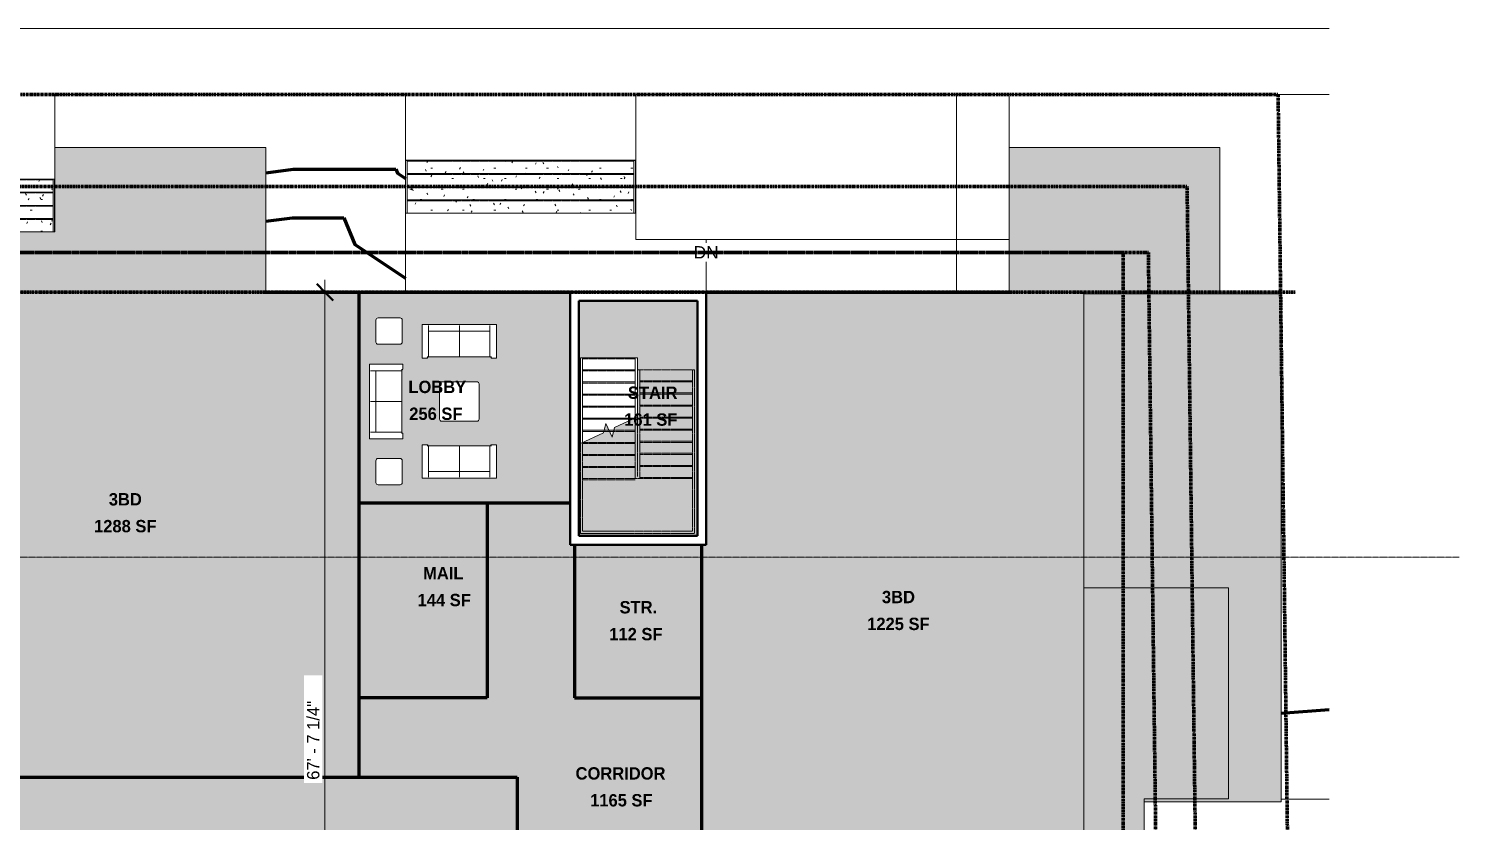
# Model space of a CAD drawing. Header units: inches. Extents: x -4294 to -464, y 9706 to 12475.
# Drawn here: x -1768 to -464, y 11607 to 12329 of the extents above; entities that cross this region are included whole.
import ezdxf

# ---------------------------------------------------------------- set-up
doc = ezdxf.new("R2010")
doc.units = ezdxf.units.IN
doc.header["$MEASUREMENT"] = 0
for name, pattern in [('Aligning Line 1_8_', [0.25, 0.125, -0.125]), ('Double Dash 3_8_', [1, 0.375, -0.125, 0.125, -0.125, 0.125, -0.125]), ('Grid Line 1_2_', [0.875, 0.5, -0.125, 0.125, -0.125]), ('Overhead 1_16_', [0.101562, 0.0625, -0.039062])]:
    doc.linetypes.add(name, pattern=pattern)
for name, color, linetype, lineweight in [('0-1', 7, 'Continuous', 5), ('0-2', 53, 'Continuous', 13), ('0-6', 147, 'Aligning Line 1_8_', 9), ('A-ANNO-DIMS', 211, 'Continuous', 9), ('A-ANNO-DIMS-120', 211, 'Continuous', 9), ('A-AREA-1', 133, 'Continuous', 70), ('A-AREA-IDEN', 2, 'Continuous', 9), ('A-AREA-PATT-1', 10, 'Continuous', 9), ('A-FLOR-1', 53, 'Continuous', 13), ('A-FLOR-HRAL-1', 9, 'Continuous', 9), ('A-FLOR-LEVL-1', 9, 'Continuous', 9), ('A-FLOR-LEVL-TEXT-1', 253, 'Continuous', 9), ('A-FLOR-PATT-1', 254, 'Continuous', 9), ('A-FLOR-PATT-2', 9, 'Continuous', 9), ('A-WALL-1', 253, 'Continuous', 50), ('C-PROP-LINE', 91, 'Double Dash 3_8_', 140), ('C-PROP-LINE-1', 170, 'Double Dash 3_8_', 140), ('C-TOPO', 7, 'Continuous', 9), ('C-TOPO-MAJR-1', 130, 'Continuous', 70), ('I-FURN-1', 9, 'Continuous', 9), ('S-GRID-1', 1, 'Grid Line 1_2_', 9), ('S-STRS', 31, 'Continuous', 9), ('S-STRS-1', 9, 'Continuous', 9), ('S-STRS-2', 9, 'Overhead 1_16_', 9), ('S-STRS-MBND-1', 9, 'Overhead 1_16_', 9), ('S-STRS-MBND-2', 9, 'Continuous', 9)]:
    doc.layers.add(name, color=color, linetype=linetype, lineweight=lineweight)
doc.layers.add('A-AREA-PATT-2', color=7, linetype='Continuous', lineweight=9, transparency=1)
doc.layers.add('A-AREA-PATT-3', color=10, linetype='Continuous', lineweight=9, transparency=1)
doc.styles.add('Arial', font='arial.ttf', dxfattribs={"height": 11.25})
doc.styles.add('Century Gothic', font='ufonts.com_century-gothic.ttf', dxfattribs={"height": 11.25})
doc.styles.add('Century Gothic_B', font='GOTHICB.TTF', dxfattribs={"height": 11.25})
doc.dimstyles.new('OD__1_8__Tol__', dxfattribs={"dimscale": 12, "dimtxt": 11.746893, "dimasz": 1.25, "dimexe": 0.9375, "dimexo": 0.625, "dimgap": 0.15625, "dimtad": 1, "dimdec": 3, "dimrnd": 0.125, "dimzin": 3, "dimdsep": 46, "dimlunit": 4, "dimtxsty": 'Century Gothic', "dimblk1": 'OBLIQUE', "dimblk2": 'OBLIQUE', "dimsah": 1, "dimcen": 0.09, "dimdle": 0.9375, "dimazin": 0, "dimtfac": 1, "dimtdec": 4, "dimtix": 1, "dimtmove": 0, "dimatfit": 3, "dimfxl": 1, "dimtvp": 1, "dimtfill": 1, "dimfrac": 2, "dimtolj": 1, "dimtzin": 0, "dimarcsym": 2})
pattern_1 = [(0, (0, 0), (38.4, 9.6), [1.584, -27.216, 1.584, -27.216, -153.6]), (0, (0, 0), (38.4, 9.6), [-57.6, 1.584, -56.016, 1.584, -27.216, -67.2]), (0, (0, 0), (38.4, 9.6), [-144, 1.584, -17.616, 1.584, -46.416]), (120, (14.4, 4.8), (-27.513844, 28.4553755), [1.584, -27.216, 1.584, -27.216, -153.6]), (120, (14.4, 4.8), (-27.513844, 28.4553755), [-57.6, 1.584, -56.016, 1.584, -27.216, -67.2]), (120, (14.4, 4.8), (-27.513844, 28.4553755), [-144, 1.584, -17.616, 1.584, -46.416]), (240, (19.2, 24), (-10.886156, -38.0553755), [1.584, -27.216, 1.584, -27.216, -153.6]), (240, (19.2, 24), (-10.886156, -38.0553755), [-57.6, 1.584, -56.016, 1.584, -27.216, -67.2]), (240, (19.2, 24), (-10.886156, -38.0553755), [-144, 1.584, -17.616, 1.584, -46.416])]

# ---------------------------------------------------------------- blocks, each defined once
blk = doc.blocks.new('M_Sofa-Corbu - Sofa-1611283-FLOOR PLAN - 1ST FLOOR')
at = {"layer": 'I-FURN-1'}
for p, q in [((56.5, 33.6), (-11.4, 33.6)), ((-11.4, 33.6), (-11.4, 3.1)), ((-5.4, 32.6), (-5.4, 27.6)), ((-5.4, 32.6), (-5.4, 4.1)), ((-5.4, 27.6), (50.5, 27.6)), ((22.6, 32.6), (22.6, 4.1)), ((50.5, 32.6), (50.5, 27.6)), ((50.5, 32.6), (50.5, 4.1)), ((56.5, 3.1), (56.5, 33.6)), ((-11.4, 3.1), (-6.7, 3.1)), ((-6.7, 4.1), (51.8, 4.1)), ((51.8, 3.1), (56.5, 3.1))]:
    blk.add_line(p, q, dxfattribs=at)
for centre, start, end in [((-6.7, 3.6), 270, 90), ((51.8, 3.6), 90, 270)]:
    blk.add_arc(centre, 0.492, start, end, dxfattribs=at)
blk = doc.blocks.new('M_Table-End - 0610 x 0160mm 2-1613154-FLOOR PLAN - 1ST FLOOR')
at = {"layer": 'I-FURN-1'}
for p, q in [((0.1, 22), (0.1, -10)), ((34.1, 24), (2.1, 24)), ((36.1, -10), (36.1, 22)), ((2.1, -12), (34.1, -12))]:
    blk.add_line(p, q, dxfattribs=at)
for centre, start, end in [((2.1, 22), 90, 180), ((34.1, 22), 360, 90), ((2.1, -10), 180, 270), ((34.1, -10), 270, 0)]:
    blk.add_arc(centre, 2, start, end, dxfattribs=at)
blk = doc.blocks.new('M_Sofa-Corbu - Sofa-1613686-FLOOR PLAN - 1ST FLOOR')
at = {"layer": 'I-FURN-1'}
for p, q in [((-11.4, -3.1), (-6.7, -3.1)), ((-11.4, -33.6), (-11.4, -3.1)), ((-6.7, -4.1), (51.8, -4.1)), ((-5.4, -32.6), (-5.4, -4.1)), ((22.6, -32.6), (22.6, -4.1)), ((50.5, -32.6), (50.5, -4.1)), ((51.8, -3.1), (56.5, -3.1)), ((56.5, -3.1), (56.5, -33.6)), ((56.5, -33.6), (-11.4, -33.6)), ((-5.4, -27.6), (50.5, -27.6)), ((-5.4, -32.6), (-5.4, -27.6)), ((50.5, -32.6), (50.5, -27.6))]:
    blk.add_line(p, q, dxfattribs=at)
for centre, start, end in [((-6.7, -3.6), 270, 90), ((51.8, -3.6), 90, 270)]:
    blk.add_arc(centre, 0.492, start, end, dxfattribs=at)
blk = doc.blocks.new('M_Table-End - 0610 x 0160mm-1628785-FLOOR PLAN - 1ST FLOOR')
at = {"layer": 'I-FURN-1'}
for p, q in [((0.1, -16), (0.1, 4)), ((2.1, 6), (22.2, 6)), ((24.2, 4), (24.2, -16)), ((22.2, -18), (2.1, -18))]:
    blk.add_line(p, q, dxfattribs=at)
for centre, start, end in [((2.1, 4), 90, 180), ((22.2, 4), 0, 90), ((2.1, -16), 180, 270), ((22.2, -16), 270, 0)]:
    blk.add_arc(centre, 2, start, end, dxfattribs=at)
blk = doc.blocks.new('M_Table-End - 0610 x 0160mm-1609472-FLOOR PLAN - 1ST FLOOR')
at = {"layer": 'I-FURN-1'}
for p, q in [((0.1, 16), (0.1, -4)), ((22.2, 18), (2.1, 18)), ((24.2, -4), (24.2, 16)), ((2.1, -6), (22.2, -6))]:
    blk.add_line(p, q, dxfattribs=at)
for centre, start, end in [((2.1, 16), 90, 180), ((22.2, 16), 0, 90), ((2.1, -4), 180, 270), ((22.2, -4), 270, 0)]:
    blk.add_arc(centre, 2, start, end, dxfattribs=at)
blk = doc.blocks.new('Top Rail Type - Top Rail_Internal_-1669237-FLOOR PLAN - 1ST FLOOR')
at = {"layer": 'A-FLOR-HRAL-1'}
for p, q in [((-1424.5, 12208.6), (-1424.5, 12160.6)), ((-1423, 12160.6), (-1423, 12208.6))]:
    blk.add_line(p, q, dxfattribs=at)
at = {"layer": 'A-FLOR-HRAL-1', "flags": 128}
for points in [[(-1423.8, 12208.6), (-1423.7, 12208.6), (-1423.6, 12208.6)], [(-1423.6, 12160.6), (-1423.7, 12160.6), (-1423.8, 12160.6)]]:
    blk.add_lwpolyline(points, dxfattribs=at)
blk = doc.blocks.new('Top Rail Type - Top Rail_Internal_-V1-FLOOR PLAN - 1ST FLOOR')
at = {"layer": 'A-FLOR-HRAL-1'}
for p, q in [((-1423, 12208.6), (-1424.5, 12208.6)), ((-1424.5, 12208.6), (-1424.5, 12160.6)), ((-1423, 12208.6), (-1423, 12160.6)), ((-1423, 12160.6), (-1424.5, 12160.6))]:
    blk.add_line(p, q, dxfattribs=at)
blk = doc.blocks.new('Top Rail Type - Top Rail_Internal_-1669248-FLOOR PLAN - 1ST FLOOR')
at = {"layer": 'A-FLOR-HRAL-1'}
for p, q in [((-1216.5, 12208.6), (-1216.5, 12160.6)), ((-1215, 12160.6), (-1215, 12208.6))]:
    blk.add_line(p, q, dxfattribs=at)
at = {"layer": 'A-FLOR-HRAL-1', "flags": 128}
for points in [[(-1215.8, 12208.6), (-1215.7, 12208.6), (-1215.6, 12208.6)], [(-1215.6, 12160.6), (-1215.7, 12160.6), (-1215.8, 12160.6)]]:
    blk.add_lwpolyline(points, dxfattribs=at)
blk = doc.blocks.new('Top Rail Type - Top Rail_Internal_-V2-FLOOR PLAN - 1ST FLOOR')
at = {"layer": 'A-FLOR-HRAL-1'}
for p, q in [((-1215, 12208.6), (-1216.5, 12208.6)), ((-1216.5, 12208.6), (-1216.5, 12160.6)), ((-1215, 12208.6), (-1215, 12160.6)), ((-1215, 12160.6), (-1216.5, 12160.6))]:
    blk.add_line(p, q, dxfattribs=at)
blk = doc.blocks.new('Top Rail Type - Top Rail_Internal_-1670807-FLOOR PLAN - 1ST FLOOR')
at = {"layer": 'A-FLOR-HRAL-1'}
for p, q in [((-1745.7, 12191.6), (-1745.7, 12143.6)), ((-1744.2, 12143.6), (-1744.2, 12191.6))]:
    blk.add_line(p, q, dxfattribs=at)
at = {"layer": 'A-FLOR-HRAL-1', "flags": 128}
for points in [[(-1745, 12191.6), (-1744.9, 12191.6), (-1744.8, 12191.6)], [(-1744.8, 12143.6), (-1744.9, 12143.6), (-1745, 12143.6)]]:
    blk.add_lwpolyline(points, dxfattribs=at)
blk = doc.blocks.new('Top Rail Type - Top Rail_Internal_-V4-FLOOR PLAN - 1ST FLOOR')
at = {"layer": 'A-FLOR-HRAL-1'}
for p, q in [((-1744.2, 12191.6), (-1745.7, 12191.6)), ((-1745.7, 12191.6), (-1745.7, 12143.6)), ((-1744.2, 12191.6), (-1744.2, 12143.6)), ((-1744.2, 12143.6), (-1745.7, 12143.6))]:
    blk.add_line(p, q, dxfattribs=at)
blk = doc.blocks.new('CTR - 2nd Phase_rvt-1-FLOOR PLAN - 1ST FLOOR')
at = {"layer": 'A-AREA-PATT-1'}
for points in [[(-1514.7, 11647), (-1466.7, 11647), (-1466.7, 12088.6), (-1886.7, 12088.6), (-1886.7, 11647), (-1845.4, 11647)], [(-1024.1, 11579.2), (-806.7, 11579.2), (-806.7, 12088.6), (-1150.7, 12088.6), (-1150.7, 11858.6), (-1154.7, 11858.6), (-1154.7, 11579.2), (-1092, 11579.2)], [(-1514.7, 11277.3), (-1322.7, 11277.3), (-1322.7, 11647), (-1886.7, 11647), (-1886.7, 11277.3), (-1863.9, 11277.3)]]:
    blk.add_hatch(color=256, dxfattribs=at).paths.add_polyline_path(points, flags=0)
at = {"layer": 'A-AREA-PATT-2'}
h = blk.add_hatch(color=256, dxfattribs=at)
h.paths.add_polyline_path([(-1466.7, 11896.6), (-1274.7, 11896.6), (-1274.7, 12088.6), (-1466.7, 12088.6), (-1466.7, 12031.2)], flags=0)
h.paths.add_polyline_path([(-1429.5, 11913.1), (-1449.5, 11913.1), (-1450, 11913.2), (-1450.5, 11913.4), (-1450.9, 11913.7), (-1451.3, 11914.1), (-1451.5, 11914.6), (-1451.5, 11915.1), (-1451.5, 11935.1), (-1451.5, 11935.6), (-1451.3, 11936.1), (-1450.9, 11936.5), (-1450.5, 11936.9), (-1450, 11937.1), (-1449.5, 11937.1), (-1429.5, 11937.1), (-1429, 11937.1), (-1428.5, 11936.9), (-1428.1, 11936.5), (-1427.8, 11936.1), (-1427.6, 11935.6), (-1427.5, 11935.1), (-1427.5, 11915.1), (-1427.6, 11914.6), (-1427.8, 11914.1), (-1428.1, 11913.7), (-1428.5, 11913.4), (-1429, 11913.2)], flags=0)
h.paths.add_polyline_path([(-1364, 11919.1), (-1409.5, 11919.1), (-1409.5, 11949.6), (-1404.7, 11949.6), (-1404.5, 11949.4), (-1404.3, 11949.2), (-1404.3, 11949), (-1404.6, 11948.7), (-1404.7, 11948.6), (-1346.4, 11948.6), (-1346.7, 11948.7), (-1346.8, 11949.1), (-1346.7, 11949.3), (-1346.6, 11949.5), (-1346.3, 11949.6), (-1341.6, 11949.6), (-1341.6, 11919.1), (-1354.9, 11919.1)], flags=0)
h.paths.add_polyline_path([(-1428, 11955.1), (-1457.6, 11955.1), (-1457.6, 12023), (-1427.1, 12023), (-1427.1, 12018.2), (-1427.2, 12018), (-1427.4, 12017.9), (-1427.7, 12017.9), (-1428, 12018.1), (-1428, 12018.2), (-1428, 11960), (-1427.9, 11960.2), (-1427.5, 11960.3), (-1427.3, 11960.3), (-1427.1, 11960.1), (-1427.1, 11959.8), (-1427.1, 11955.1)], flags=0)
h.paths.add_polyline_path([(-1391.6, 11971.1), (-1392.1, 11971.2), (-1392.6, 11971.4), (-1393, 11971.7), (-1393.3, 11972.1), (-1393.5, 11972.6), (-1393.6, 11973.1), (-1393.6, 12005.1), (-1393.5, 12005.6), (-1393.3, 12006.1), (-1393, 12006.5), (-1392.6, 12006.8), (-1392.1, 12007), (-1391.6, 12007.1), (-1359.6, 12007.1), (-1359, 12007), (-1358.6, 12006.8), (-1358.1, 12006.5), (-1357.8, 12006.1), (-1357.6, 12005.6), (-1357.6, 12005.1), (-1357.6, 11973.1), (-1357.6, 11972.6), (-1357.8, 11972.1), (-1358.1, 11971.7), (-1358.6, 11971.4), (-1359, 11971.2), (-1359.6, 11971.1)], flags=0)
h.paths.add_polyline_path([(-1404.8, 12028.6), (-1409.5, 12028.6), (-1409.5, 12059.1), (-1341.6, 12059.1), (-1341.6, 12028.6), (-1346.4, 12028.6), (-1346.7, 12028.7), (-1346.8, 12029), (-1346.8, 12029.2), (-1346.6, 12029.5), (-1346.4, 12029.6), (-1404.7, 12029.6), (-1404.5, 12029.4), (-1404.3, 12029.1), (-1404.4, 12028.8), (-1404.6, 12028.7), (-1404.7, 12028.6)], flags=0)
h.paths.add_polyline_path([(-1449.5, 12041), (-1450, 12041.1), (-1450.5, 12041.3), (-1450.9, 12041.6), (-1451.3, 12042), (-1451.5, 12042.5), (-1451.5, 12043), (-1451.5, 12063.4), (-1451.5, 12063.6), (-1451.3, 12064.1), (-1450.9, 12064.5), (-1450.5, 12064.8), (-1450, 12065), (-1449.5, 12065.1), (-1429.5, 12065.1), (-1429, 12065), (-1428.5, 12064.8), (-1428.1, 12064.5), (-1427.8, 12064.1), (-1427.6, 12063.6), (-1427.5, 12063.1), (-1427.5, 12043), (-1427.6, 12042.5), (-1427.8, 12042), (-1428.1, 12041.6), (-1428.5, 12041.3), (-1429, 12041.1), (-1429.5, 12041), (-1437.9, 12041)], flags=0)
h = blk.add_hatch(color=256, dxfattribs=at)
h.paths.add_polyline_path([(-1266.7, 11866.6), (-1158.7, 11866.6), (-1158.7, 12080.6), (-1266.7, 12080.6), (-1266.7, 11895.4)], flags=0)
h.paths.add_polyline_path([(-1265.2, 11950.7), (-1265.2, 12028.8), (-1213.2, 12028.8), (-1213.2, 11974.9), (-1234.1, 11965.2), (-1236.2, 11956.4), (-1242.1, 11969.1), (-1244.3, 11960.4), (-1263.2, 11951.6)], flags=0)
for points in [[(-1350.3, 11719), (-1350.3, 11896.6), (-1466.7, 11896.6), (-1466.7, 11719), (-1465.1, 11719)], [(-1230.5, 11719), (-1154.7, 11719), (-1154.7, 11858.6), (-1270.7, 11858.6), (-1270.7, 11719), (-1244.6, 11719)]]:
    blk.add_hatch(color=256, dxfattribs=at).paths.add_polyline_path(points, flags=0)
at = {"layer": 'A-AREA-PATT-3'}
blk.add_hatch(color=256, dxfattribs=at).paths.add_polyline_path([(-1334.3, 10051), (-1274.7, 10051), (-1274.7, 10281), (-1270.7, 10281), (-1270.7, 10379.8), (-1154.7, 10379.8), (-1154.7, 11719), (-1270.7, 11719), (-1270.7, 11858.6), (-1274.7, 11858.6), (-1274.7, 11896.6), (-1350.3, 11896.6), (-1350.3, 11719), (-1466.7, 11719), (-1466.7, 11647), (-1322.7, 11647), (-1322.7, 11582.6), (-1226.7, 11582.6), (-1226.7, 10451.8), (-1418.7, 10451.8), (-1418.7, 10379.8), (-1334.3, 10379.8), (-1334.3, 10059)], flags=0)
at = {"layer": 'A-FLOR-PATT-1'}
h = blk.add_hatch(dxfattribs=at)
h.set_pattern_fill('FP_1', color=256, style=0, pattern_type=2)
h.set_pattern_definition([(180, (-1614.513, 9909.789), (-5e-16, -4), []), (270, (-1614.513, 9909.789), (8, -8), [4, -28]), (270, (-1630.513, 9905.789), (8, -8), [4, -28])])
h.paths.add_polyline_path([(-1586.7, 9916.4), (-1586.7, 9974.2), (-1334.3, 9974.2), (-1334.3, 10051), (-1802.7, 10051), (-1802.7, 9916.4)], flags=0)
h.paths.add_polyline_path([(-780, 10281.4), (-674.9, 10281.4), (-674.9, 10473.4), (-751.7, 10473.4), (-751.7, 10627), (-674.9, 10627), (-674.9, 10819), (-751.7, 10819), (-751.7, 11068.4), (-674.9, 11068.4), (-674.9, 11260.4), (-751.7, 11260.4), (-751.7, 11627.2), (-674.9, 11627.2), (-674.9, 11819.2), (-806.7, 11819.2), (-806.7, 10281.4), (-790.2, 10281.4)], flags=0)
h.paths.add_polyline_path([(-1265.1, 10821.5), (-1265.1, 10934.2), (-1418.7, 10934.2), (-1418.7, 10821.5)], flags=0)
h.paths.add_polyline_path([(-1687.5, 10821.5), (-1495.5, 10821.5), (-1495.5, 10934.2), (-1687.5, 10934.2)], flags=0)
h.paths.add_polyline_path([(-1514.7, 11164.6), (-1322.7, 11164.6), (-1322.7, 11277.3), (-1514.7, 11277.3)], flags=0)
h.paths.add_polyline_path([(-1551.9, 12088.6), (-1551.9, 12220.4), (-1743.9, 12220.4), (-1743.9, 12143.6), (-1791.9, 12143.6), (-1791.9, 12088.6), (-1685.6, 12088.6)], flags=0)
h.paths.add_polyline_path([(-863.3, 12088.6), (-682.7, 12088.6), (-682.7, 12220.4), (-874.7, 12220.4), (-874.7, 12088.6)], flags=0)
at = {"layer": 'A-FLOR-PATT-2'}
h = blk.add_hatch(dxfattribs=at)
h.set_pattern_fill('FP_2', color=256, style=0, pattern_type=2)
h.set_pattern_definition([(0, (0, 0), (19.2, 4.8), [1.584, -12.816, 1.584, -12.816, -76.8]), (0, (0, 0), (19.2, 4.8), [-28.8, 1.584, -27.216, 1.584, -12.816, -33.6]), (0, (0, 0), (19.2, 4.8), [-72, 1.584, -8.016, 1.584, -22.416]), (120, (7.2, 2.4), (-13.756922, 14.2276878), [1.584, -12.816, 1.584, -12.816, -76.8]), (120, (7.2, 2.4), (-13.756922, 14.2276878), [-28.8, 1.584, -27.216, 1.584, -12.816, -33.6]), (120, (7.2, 2.4), (-13.756922, 14.2276878), [-72, 1.584, -8.016, 1.584, -22.416]), (240, (9.6, 12), (-5.443078, -19.0276878), [1.584, -12.816, 1.584, -12.816, -76.8]), (240, (9.6, 12), (-5.443078, -19.0276878), [-28.8, 1.584, -27.216, 1.584, -12.816, -33.6]), (240, (9.6, 12), (-5.443078, -19.0276878), [-72, 1.584, -8.016, 1.584, -22.416])])
h.paths.add_polyline_path([(-1342, 9891.2), (-1334.3, 9891.2), (-1334.3, 9974.2), (-1586.7, 9974.2), (-1586.7, 9916.4), (-1802.7, 9916.4), (-1802.7, 10051), (-1886.7, 10051), (-1886.7, 10821.5), (-1687.5, 10821.5), (-1687.5, 10934.2), (-1495.5, 10934.2), (-1495.5, 10821.5), (-1418.7, 10821.5), (-1418.7, 10934.2), (-1265.1, 10934.2), (-1265.1, 10821.5), (-1226.7, 10821.5), (-1226.7, 11277.3), (-1322.7, 11277.3), (-1322.7, 11164.6), (-1514.7, 11164.6), (-1514.7, 11277.3), (-1886.7, 11277.3), (-1886.7, 12087.2), (-1933.3, 12087.2), (-1933.3, 9891.2), (-1416, 9891.2)], flags=0)
h.paths.add_polyline_path([(-1255.5, 9903.1), (-626.7, 9922), (-626.7, 10470.9), (-674.9, 10470.9), (-674.9, 10281.4), (-806.7, 10281.4), (-806.7, 10051), (-1255.5, 10051), (-1255.5, 9923.4)], flags=0)
h.paths.add_polyline_path([(-738.7, 10518.6), (-626.7, 10518.6), (-626.7, 10816.5), (-674.9, 10816.5), (-674.9, 10627), (-751.7, 10627), (-751.7, 10518.6)], flags=0)
h.paths.add_polyline_path([(-626.7, 10864.2), (-626.7, 11258.2), (-674.9, 11258.2), (-674.9, 11068.4), (-751.7, 11068.4), (-751.7, 10864.2), (-628.5, 10864.2)], flags=0)
h.paths.add_polyline_path([(-670.1, 11305.7), (-626.7, 11305.7), (-626.7, 11576.9), (-751.7, 11576.9), (-751.7, 11305.7)], flags=0)
h.paths.add_polyline_path([(-626.7, 11624.4), (-626.7, 12087.2), (-806.7, 12087.2), (-806.7, 11819.2), (-674.9, 11819.2), (-674.9, 11627.2), (-751.7, 11627.2), (-751.7, 11624.4), (-673, 11624.4)], flags=0)
at = {"layer": 'S-STRS'}
h = blk.add_hatch(dxfattribs=at)
h.set_pattern_fill('FP_3', color=256, style=0, pattern_type=2)
h.set_pattern_definition(pattern_1)
h.paths.add_polyline_path([(-1424.7, 12196.6), (-1424.5, 12196.6), (-1424.5, 12208.6), (-1424.7, 12208.6), (-1424.7, 12197.3)], flags=0)
h.paths.add_polyline_path([(-1354.9, 12196.6), (-1216.5, 12196.6), (-1216.5, 12208.6), (-1423, 12208.6), (-1423, 12196.6), (-1402.2, 12196.6)], flags=0)
h.paths.add_polyline_path([(-1214.7, 12196.6), (-1214.7, 12208.6), (-1215, 12208.6), (-1215, 12196.6)], flags=0)
h = blk.add_hatch(dxfattribs=at)
h.set_pattern_fill('FP_5', color=256, style=0, pattern_type=2)
h.set_pattern_definition(pattern_1)
h.paths.add_polyline_path([(-1783.9, 12179.6), (-1745.7, 12179.6), (-1745.7, 12191.6), (-1790.2, 12191.6), (-1790.2, 12179.6)], flags=0)
h.paths.add_polyline_path([(-1743.9, 12179.6), (-1743.9, 12191.6), (-1744.2, 12191.6), (-1744.2, 12179.6)], flags=0)
h.paths.add_polyline_path([(-1791.7, 12179.6), (-1791.7, 12191.6), (-1791.9, 12191.6), (-1791.9, 12179.6)], flags=0)
h = blk.add_hatch(dxfattribs=at)
h.set_pattern_fill('FP_4', color=256, style=0, pattern_type=2)
h.set_pattern_definition(pattern_1)
h.paths.add_polyline_path([(-1354.9, 12184.6), (-1216.5, 12184.6), (-1216.5, 12196.6), (-1423, 12196.6), (-1423, 12184.6), (-1379.9, 12184.6)], flags=0)
h.paths.add_polyline_path([(-1424.5, 12184.6), (-1424.5, 12196.6), (-1424.7, 12196.6), (-1424.7, 12184.6)], flags=0)
h.paths.add_polyline_path([(-1214.7, 12184.6), (-1214.7, 12196.6), (-1215, 12196.6), (-1215, 12184.6)], flags=0)
h = blk.add_hatch(dxfattribs=at)
h.set_pattern_fill('FP_5', color=256, style=0, pattern_type=2)
h.set_pattern_definition(pattern_1)
h.paths.add_polyline_path([(-1791.9, 12167.6), (-1791.7, 12167.6), (-1791.7, 12179.6), (-1791.9, 12179.6), (-1791.9, 12169.1)], flags=0)
h.paths.add_polyline_path([(-1743.9, 12167.6), (-1743.9, 12179.6), (-1744.2, 12179.6), (-1744.2, 12167.6)], flags=0)
h.paths.add_polyline_path([(-1745.7, 12167.6), (-1745.7, 12179.6), (-1790.2, 12179.6), (-1790.2, 12167.6), (-1746.7, 12167.6)], flags=0)
h = blk.add_hatch(dxfattribs=at)
h.set_pattern_fill('FP_3', color=256, style=0, pattern_type=2)
h.set_pattern_definition(pattern_1)
h.paths.add_polyline_path([(-1354.9, 12172.6), (-1216.5, 12172.6), (-1216.5, 12184.6), (-1423, 12184.6), (-1423, 12172.6), (-1357.6, 12172.6)], flags=0)
h.paths.add_polyline_path([(-1424.5, 12172.6), (-1424.5, 12184.6), (-1424.7, 12184.6), (-1424.7, 12172.6)], flags=0)
h.paths.add_polyline_path([(-1214.7, 12172.6), (-1214.7, 12184.6), (-1215, 12184.6), (-1215, 12172.6)], flags=0)
h = blk.add_hatch(dxfattribs=at)
h.set_pattern_fill('FP_5', color=256, style=0, pattern_type=2)
h.set_pattern_definition(pattern_1)
h.paths.add_polyline_path([(-1791.9, 12155.6), (-1791.7, 12155.6), (-1791.7, 12167.6), (-1791.9, 12167.6), (-1791.9, 12155.8)], flags=0)
h.paths.add_polyline_path([(-1744.2, 12155.6), (-1743.9, 12155.6), (-1743.9, 12167.6), (-1744.2, 12167.6), (-1744.2, 12155.8)], flags=0)
h.paths.add_polyline_path([(-1790.2, 12155.6), (-1745.7, 12155.6), (-1745.7, 12167.6), (-1790.2, 12167.6), (-1790.2, 12155.8)], flags=0)
h = blk.add_hatch(dxfattribs=at)
h.set_pattern_fill('FP_4', color=256, style=0, pattern_type=2)
h.set_pattern_definition(pattern_1)
h.paths.add_polyline_path([(-1335.3, 12160.6), (-1216.5, 12160.6), (-1216.5, 12172.6), (-1423, 12172.6), (-1423, 12160.6), (-1354.9, 12160.6)], flags=0)
h.paths.add_polyline_path([(-1424.5, 12160.6), (-1424.5, 12172.6), (-1424.7, 12172.6), (-1424.7, 12160.6)], flags=0)
h.paths.add_polyline_path([(-1214.7, 12160.6), (-1214.7, 12172.6), (-1215, 12172.6), (-1215, 12160.6)], flags=0)
h = blk.add_hatch(dxfattribs=at)
h.set_pattern_fill('FP_5', color=256, style=0, pattern_type=2)
h.set_pattern_definition(pattern_1)
h.paths.add_polyline_path([(-1780.4, 12143.6), (-1745.7, 12143.6), (-1745.7, 12155.6), (-1790.2, 12155.6), (-1790.2, 12144.4)], flags=0)
h.paths.add_polyline_path([(-1744.2, 12143.6), (-1743.9, 12143.6), (-1743.9, 12155.6), (-1744.2, 12155.6), (-1744.2, 12143.7)], flags=0)
h.paths.add_polyline_path([(-1791.7, 12144.6), (-1791.7, 12155.6), (-1791.9, 12155.6), (-1791.9, 12144.6)], flags=0)
at = {"layer": 'A-AREA-1'}
for p, q in [((-1551.9, 12088.6), (-1274.7, 12088.6)), ((-1466.7, 11647), (-1466.7, 12088.6)), ((-1150.7, 12088.6), (-874.7, 12088.6)), ((-806.7, 12088.6), (-806.7, 12087.2)), ((-1466.7, 11896.6), (-1274.7, 11896.6)), ((-1350.3, 11896.6), (-1350.3, 11719)), ((-1270.7, 11858.6), (-1270.7, 11719)), ((-1154.7, 11584.6), (-1154.7, 11858.6)), ((-1350.3, 11719), (-1466.7, 11719)), ((-1270.7, 11719), (-1154.7, 11719)), ((-1886.7, 11647), (-1322.7, 11647)), ((-1322.7, 11647), (-1322.7, 11582.6))]:
    blk.add_line(p, q, dxfattribs=at)
at = {"layer": 'A-FLOR-1'}
for p, q in [((-1551.9, 12220.4), (-1743.9, 12220.4)), ((-1743.9, 12220.4), (-1743.9, 12143.6)), ((-1551.9, 12088.6), (-1551.9, 12220.4)), ((-682.7, 12220.4), (-874.7, 12220.4)), ((-874.7, 12220.4), (-874.7, 12088.6)), ((-682.7, 12088.6), (-682.7, 12220.4)), ((-1424.5, 12160.6), (-1424.7, 12160.6)), ((-1424.7, 12160.6), (-1424.7, 12088.6)), ((-1216.5, 12160.6), (-1423, 12160.6)), ((-1214.7, 12160.6), (-1215, 12160.6)), ((-1214.7, 12136.6), (-1214.7, 12160.6)), ((-1745.7, 12143.6), (-1790.2, 12143.6)), ((-1743.9, 12143.6), (-1744.2, 12143.6)), ((-1150.7, 12136.6), (-1214.7, 12136.6)), ((-1150.7, 12088.6), (-1150.7, 12136.6)), ((-1791.9, 12088.6), (-1551.9, 12088.6)), ((-1424.7, 12088.6), (-1551.9, 12088.6)), ((-874.7, 12088.6), (-1150.7, 12088.6)), ((-874.7, 12088.6), (-682.7, 12088.6)), ((-626.7, 12087.2), (-806.7, 12087.2)), ((-806.7, 12087.2), (-806.7, 11819.2)), ((-626.7, 12088.6), (-682.7, 12088.6)), ((-626.7, 12087.2), (-626.7, 12088.6)), ((-626.7, 11624.4), (-626.7, 12087.2)), ((-674.9, 11819.2), (-806.7, 11819.2)), ((-806.7, 11819.2), (-806.7, 10281.4)), ((-674.9, 11627.2), (-674.9, 11819.2)), ((-751.7, 11260.4), (-751.7, 11627.2)), ((-751.7, 11627.2), (-674.9, 11627.2)), ((-751.7, 11624.4), (-626.7, 11624.4)), ((-583.1, 11626.9), (-626.7, 11626.9))]:
    blk.add_line(p, q, dxfattribs=at)
at = {"layer": 'A-FLOR-LEVL-1'}
for p, q in [((-922.7, 12268.6), (-874.7, 12268.6)), ((-922.7, 12268.6), (-922.7, 12136.6)), ((-874.7, 12268.6), (-874.7, 12220.4)), ((-1150.7, 12136.6), (-1150.7, 12088.6)), ((-922.7, 12136.6), (-1150.7, 12136.6)), ((-922.7, 12136.6), (-922.7, 12088.6)), ((-922.7, 12136.6), (-874.7, 12136.6)), ((-1136.3, 12088.6), (-1150.7, 12088.6))]:
    blk.add_line(p, q, dxfattribs=at)
at = {"layer": 'A-WALL-1'}
for p, q in [((-1150.7, 12088.6), (-1274.7, 12088.6)), ((-1274.7, 12088.6), (-1274.7, 12080.6)), ((-1150.7, 12080.6), (-1150.7, 12088.6)), ((-1274.7, 12080.6), (-1274.7, 11858.6)), ((-1266.7, 12080.6), (-1158.7, 12080.6)), ((-1266.7, 11866.6), (-1266.7, 12080.6)), ((-1158.7, 12080.6), (-1158.7, 11866.6)), ((-1150.7, 11866.6), (-1150.7, 12080.6)), ((-1158.7, 11866.6), (-1266.7, 11866.6)), ((-1150.7, 11858.6), (-1150.7, 11866.6)), ((-1274.7, 11858.6), (-1266.7, 11858.6)), ((-1266.7, 11858.6), (-1150.7, 11858.6))]:
    blk.add_line(p, q, dxfattribs=at)
at = {"layer": 'S-STRS-1'}
for p, q in [((-1424.5, 12208.6), (-1424.7, 12208.6)), ((-1424.7, 12208.6), (-1424.7, 12196.6)), ((-1216.5, 12208.6), (-1423, 12208.6)), ((-1214.7, 12208.6), (-1215, 12208.6)), ((-1214.7, 12208.6), (-1214.7, 12196.6)), ((-1745.7, 12191.6), (-1790.2, 12191.6)), ((-1743.9, 12191.6), (-1744.2, 12191.6)), ((-1424.7, 12196.6), (-1424.7, 12184.6)), ((-1424.5, 12196.6), (-1424.7, 12196.6)), ((-1216.5, 12196.6), (-1423, 12196.6)), ((-1214.7, 12196.6), (-1215, 12196.6)), ((-1214.7, 12196.6), (-1214.7, 12184.6)), ((-1745.7, 12179.6), (-1790.2, 12179.6)), ((-1743.9, 12179.6), (-1744.2, 12179.6)), ((-1424.7, 12184.6), (-1424.7, 12172.6)), ((-1424.5, 12184.6), (-1424.7, 12184.6)), ((-1216.5, 12184.6), (-1423, 12184.6)), ((-1214.7, 12184.6), (-1215, 12184.6)), ((-1214.7, 12184.6), (-1214.7, 12172.6)), ((-1745.7, 12167.6), (-1790.2, 12167.6)), ((-1743.9, 12167.6), (-1744.2, 12167.6)), ((-1424.7, 12172.6), (-1424.7, 12160.6)), ((-1424.5, 12172.6), (-1424.7, 12172.6)), ((-1216.5, 12172.6), (-1423, 12172.6)), ((-1214.7, 12172.6), (-1215, 12172.6)), ((-1214.7, 12172.6), (-1214.7, 12160.6)), ((-1745.7, 12155.6), (-1790.2, 12155.6)), ((-1743.9, 12155.6), (-1744.2, 12155.6)), ((-1424.5, 12160.6), (-1424.7, 12160.6)), ((-1216.5, 12160.6), (-1423, 12160.6)), ((-1214.7, 12160.6), (-1215, 12160.6)), ((-1263.2, 12028.8), (-1265.2, 12028.8)), ((-1265.2, 12028.8), (-1265.2, 11950.7)), ((-1263.2, 12028.8), (-1263.2, 12017.8)), ((-1215.2, 12028.8), (-1263.2, 12028.8)), ((-1213.2, 12028.8), (-1215.2, 12028.8)), ((-1215.2, 12028.8), (-1215.2, 12017.8)), ((-1213.2, 12028.8), (-1213.2, 11974.9)), ((-1263.2, 12017.8), (-1263.2, 12006.8)), ((-1215.2, 12017.8), (-1263.2, 12017.8)), ((-1263.2, 12006.8), (-1263.2, 11995.8)), ((-1215.2, 12006.8), (-1263.2, 12006.8)), ((-1215.2, 12017.8), (-1215.2, 12006.8)), ((-1215.2, 12006.8), (-1215.2, 11995.8)), ((-1263.2, 11995.8), (-1263.2, 11984.8)), ((-1215.2, 11995.8), (-1263.2, 11995.8)), ((-1215.2, 11995.8), (-1215.2, 11984.8)), ((-1263.2, 11984.8), (-1263.2, 11973.8)), ((-1215.2, 11984.8), (-1263.2, 11984.8)), ((-1215.2, 11984.8), (-1215.2, 11974)), ((-1263.2, 11973.8), (-1263.2, 11962.8)), ((-1215.6, 11973.8), (-1263.2, 11973.8)), ((-1263.2, 11962.8), (-1263.2, 11951.8)), ((-1243.7, 11962.8), (-1263.2, 11962.8)), ((-1234.6, 11962.8), (-1239.2, 11962.8)), ((-1263.2, 11951.8), (-1263.2, 11951.6)), ((-1262.8, 11951.8), (-1263.2, 11951.8))]:
    blk.add_line(p, q, dxfattribs=at)
at = {"layer": 'S-STRS-2'}
for p, q in [((-1424.5, 12207.8), (-1424.7, 12207.8)), ((-1216.5, 12207.8), (-1423, 12207.8)), ((-1214.7, 12207.8), (-1215, 12207.8)), ((-1745.7, 12190.9), (-1790.2, 12190.9)), ((-1743.9, 12190.9), (-1744.2, 12190.9)), ((-1424.5, 12195.8), (-1424.7, 12195.8)), ((-1216.5, 12195.8), (-1423, 12195.8)), ((-1214.7, 12195.8), (-1215, 12195.8)), ((-1745.7, 12178.9), (-1790.2, 12178.9)), ((-1743.9, 12178.9), (-1744.2, 12178.9)), ((-1424.5, 12183.8), (-1424.7, 12183.8)), ((-1216.5, 12183.8), (-1423, 12183.8)), ((-1214.7, 12183.8), (-1215, 12183.8)), ((-1745.7, 12166.9), (-1790.2, 12166.9)), ((-1743.9, 12166.9), (-1744.2, 12166.9)), ((-1424.5, 12171.8), (-1424.7, 12171.8)), ((-1216.5, 12171.8), (-1423, 12171.8)), ((-1214.7, 12171.8), (-1215, 12171.8)), ((-1745.7, 12154.9), (-1790.2, 12154.9)), ((-1743.9, 12154.9), (-1744.2, 12154.9)), ((-1215.2, 12027.8), (-1263.2, 12027.8)), ((-1215.2, 12016.8), (-1263.2, 12016.8)), ((-1215.2, 12005.8), (-1263.2, 12005.8)), ((-1215.2, 11994.8), (-1263.2, 11994.8)), ((-1215.2, 11983.8), (-1263.2, 11983.8)), ((-1217.7, 11972.8), (-1263.2, 11972.8)), ((-1243.9, 11961.8), (-1263.2, 11961.8)), ((-1234.9, 11961.8), (-1238.7, 11961.8))]:
    blk.add_line(p, q, dxfattribs=at)
at = {"layer": 'S-STRS-MBND-1'}
for p, q in [((-1211.2, 12017.8), (-1213.2, 12017.8)), ((-1213.2, 11920.8), (-1213.2, 12017.8)), ((-1211.2, 11918.8), (-1211.2, 12017.8)), ((-1211.2, 12017.8), (-1163.2, 12017.8)), ((-1211.2, 12007.8), (-1163.2, 12007.8)), ((-1211.2, 12006.8), (-1163.2, 12006.8)), ((-1161.2, 12017.8), (-1163.2, 12017.8)), ((-1163.2, 11909.8), (-1163.2, 12017.8)), ((-1161.2, 11909.8), (-1161.2, 12017.8)), ((-1211.2, 11996.8), (-1163.2, 11996.8)), ((-1211.2, 11995.8), (-1163.2, 11995.8)), ((-1211.2, 11985.8), (-1163.2, 11985.8)), ((-1211.2, 11984.8), (-1163.2, 11984.8)), ((-1215.2, 11972.8), (-1217.7, 11972.8)), ((-1215.2, 11973.8), (-1215.6, 11973.8)), ((-1215.2, 11974), (-1215.2, 11920.8)), ((-1213.2, 11974.9), (-1213.2, 11920.8)), ((-1211.2, 11974.8), (-1163.2, 11974.8)), ((-1211.2, 11973.8), (-1163.2, 11973.8)), ((-1238.7, 11961.8), (-1243.9, 11961.8)), ((-1239.2, 11962.8), (-1243.7, 11962.8)), ((-1215.2, 11961.8), (-1234.9, 11961.8)), ((-1215.2, 11962.8), (-1234.6, 11962.8)), ((-1211.2, 11963.8), (-1163.2, 11963.8)), ((-1211.2, 11962.8), (-1163.2, 11962.8)), ((-1265.2, 11950.7), (-1265.2, 11916.8)), ((-1263.2, 11951.6), (-1263.2, 11916.8)), ((-1215.2, 11950.8), (-1263.2, 11950.8)), ((-1215.2, 11940.8), (-1263.2, 11940.8)), ((-1215.2, 11951.8), (-1262.8, 11951.8)), ((-1211.2, 11952.8), (-1163.2, 11952.8)), ((-1211.2, 11951.8), (-1163.2, 11951.8)), ((-1211.2, 11941.8), (-1163.2, 11941.8)), ((-1211.2, 11940.8), (-1163.2, 11940.8)), ((-1215.2, 11939.8), (-1263.2, 11939.8)), ((-1215.2, 11929.8), (-1263.2, 11929.8)), ((-1215.2, 11928.8), (-1263.2, 11928.8)), ((-1211.2, 11930.8), (-1163.2, 11930.8)), ((-1211.2, 11929.8), (-1163.2, 11929.8)), ((-1265.2, 11916.8), (-1265.2, 11868.8)), ((-1215.2, 11918.8), (-1263.2, 11918.8)), ((-1215.2, 11917.8), (-1263.2, 11917.8)), ((-1263.2, 11916.8), (-1263.2, 11870.8)), ((-1215.2, 11920.8), (-1215.2, 11918.8)), ((-1215.2, 11920.8), (-1215.2, 11918.8)), ((-1213.2, 11918.8), (-1215.2, 11918.8)), ((-1213.2, 11918.8), (-1211.2, 11918.8)), ((-1211.2, 11919.8), (-1163.2, 11919.8)), ((-1211.2, 11918.8), (-1163.2, 11918.8)), ((-1163.2, 11870.8), (-1163.2, 11909.8)), ((-1161.2, 11868.8), (-1161.2, 11909.8)), ((-1265.2, 11868.8), (-1161.2, 11868.8)), ((-1263.2, 11870.8), (-1163.2, 11870.8))]:
    blk.add_line(p, q, dxfattribs=at)
at = {"layer": 'S-STRS-MBND-2'}
for p, q in [((-1244.3, 11960.4), (-1242.1, 11969.1)), ((-1242.1, 11969.1), (-1236.2, 11956.4)), ((-1234.1, 11965.2), (-1213.2, 11974.9)), ((-1265.2, 11950.7), (-1244.3, 11960.4)), ((-1236.2, 11956.4), (-1234.1, 11965.2))]:
    blk.add_line(p, q, dxfattribs=at)
at = {"layer": '0-2'}
for name, p in [('Top Rail Type - Top Rail_Internal_-1669237-FLOOR PLAN - 1ST FLOOR', (0, 0)), ('Top Rail Type - Top Rail_Internal_-V1-FLOOR PLAN - 1ST FLOOR', (0, 0)), ('Top Rail Type - Top Rail_Internal_-1669248-FLOOR PLAN - 1ST FLOOR', (0, 0)), ('Top Rail Type - Top Rail_Internal_-V2-FLOOR PLAN - 1ST FLOOR', (0, 0)), ('Top Rail Type - Top Rail_Internal_-1670807-FLOOR PLAN - 1ST FLOOR', (0, 0)), ('Top Rail Type - Top Rail_Internal_-V4-FLOOR PLAN - 1ST FLOOR', (0, 0)), ('M_Table-End - 0610 x 0160mm-1628785-FLOOR PLAN - 1ST FLOOR', (-1451.7, 12059.1)), ('M_Sofa-Corbu - Sofa-1611283-FLOOR PLAN - 1ST FLOOR', (-1398.1, 12025.5)), ('M_Sofa-Corbu - Sofa-1613686-FLOOR PLAN - 1ST FLOOR', (-1398.1, 11952.7)), ('M_Table-End - 0610 x 0160mm-1609472-FLOOR PLAN - 1ST FLOOR', (-1451.7, 11919.1))]:
    blk.add_blockref(name, p, dxfattribs=at)
for name, p, rotation in [('M_Sofa-Corbu - Sofa-1611283-FLOOR PLAN - 1ST FLOOR', (-1423.9, 11966.5), 89.99999999999945), ('M_Table-End - 0610 x 0160mm 2-1613154-FLOOR PLAN - 1ST FLOOR', (-1369.6, 11970.9), 89.99999999999918)]:
    blk.add_blockref(name, p, dxfattribs=dict(at, rotation=rotation))
at = {"layer": 'A-FLOR-LEVL-TEXT-1', "insert": (-1162, 12130.5), "char_height": 11.25, "width": 27.123, "attachment_point": 1, "line_spacing_factor": 0.941778, "style": 'Arial', "bg_fill": 3, "box_fill_scale": 1.25, "bg_fill_color": 256, "bg_fill_true_color": 13158600, "bg_fill_transparency": 0}
blk.add_mtext('DN', dxfattribs=at)
blk = doc.blocks.new('CTR  - Topography_rvt-1-FLOOR PLAN - 1ST FLOOR')
at = {"layer": 'C-TOPO'}
for p, q in [((-1539.4, 12328.6), (-1801.1, 12328.6)), ((-1539.4, 12328.6), (-1801.1, 12328.6)), ((-1168.5, 12328.6), (-1539.4, 12328.6)), ((-1539.4, 12328.6), (-1168.5, 12328.6)), ((-1153.9, 12328.6), (-1168.5, 12328.6)), ((-1153.9, 12328.6), (-1168.5, 12328.6)), ((-1103.1, 12328.6), (-1153.9, 12328.6)), ((-1103.1, 12328.6), (-1153.9, 12328.6)), ((-639, 12328.6), (-1103.1, 12328.6)), ((-639, 12328.6), (-1103.1, 12328.6)), ((-608.7, 12328.6), (-639, 12328.6)), ((-608.7, 12328.6), (-639, 12328.6)), ((-583.1, 12328.6), (-608.7, 12328.6)), ((-583.1, 12328.6), (-608.7, 12328.6)), ((-1743.9, 12220.4), (-1743.9, 12268.6)), ((-1743.9, 12268.6), (-1532.2, 12268.6)), ((-1743.9, 12268.6), (-1532.2, 12268.6)), ((-1743.9, 12268.6), (-1743.9, 12220.4)), ((-1532.2, 12268.6), (-1424.7, 12268.6)), ((-1424.7, 12268.6), (-1532.2, 12268.6)), ((-1424.7, 12268.6), (-1424.7, 12222.8)), ((-1424.7, 12268.6), (-1424.7, 12222.8)), ((-1214.7, 12222.8), (-1214.7, 12268.6)), ((-1150, 12268.6), (-1214.7, 12268.6)), ((-1150, 12268.6), (-1214.7, 12268.6)), ((-1214.7, 12268.6), (-1214.7, 12222.8)), ((-1150, 12268.6), (-1143.7, 12268.6)), ((-1150, 12268.6), (-1143.7, 12268.6)), ((-1121.7, 12268.6), (-1143.7, 12268.6)), ((-1121.7, 12268.6), (-1143.7, 12268.6)), ((-922.7, 12268.6), (-1121.7, 12268.6)), ((-922.7, 12268.6), (-1121.7, 12268.6)), ((-645.6, 12268.6), (-874.7, 12268.6)), ((-645.6, 12268.6), (-874.7, 12268.6)), ((-645.6, 12268.6), (-620.8, 12268.6)), ((-620.8, 12268.6), (-645.6, 12268.6)), ((-583.1, 12268.6), (-620.8, 12268.6)), ((-583.1, 12268.6), (-620.8, 12268.6)), ((-1424.7, 12208.7), (-1424.7, 12222.8)), ((-1424.7, 12222.8), (-1424.7, 12208.7)), ((-1214.7, 12208.7), (-1214.7, 12222.8)), ((-1214.7, 12222.8), (-1214.7, 12208.7)), ((-1214.7, 12208.7), (-1424.7, 12208.7)), ((-1424.7, 12208.7), (-1214.7, 12208.7))]:
    blk.add_line(p, q, dxfattribs=at)
at = {"layer": 'C-TOPO-MAJR-1'}
for p, q in [((-1551.9, 12197.2), (-1527, 12200.7)), ((-1527, 12200.7), (-1433.3, 12200.7)), ((-1551.9, 12153.1), (-1527.5, 12156.4)), ((-1527.5, 12156.4), (-1480.7, 12156.4)), ((-583.1, 11708.2), (-626.7, 11704.9))]:
    blk.add_line(p, q, dxfattribs=at)
at = {"layer": 'C-TOPO-MAJR-1', "flags": 128}
for points in [[(-1433.3, 12200.7), (-1431.8, 12196.9), (-1424.7, 12192.2)], [(-1480.7, 12156.4), (-1470.6, 12132), (-1424.7, 12101.4)]]:
    blk.add_lwpolyline(points, dxfattribs=at)
blk = doc.blocks.new('Family - ___-1878357-FLOOR PLAN - 1ST FLOOR')
at = {"layer": 'C-PROP-LINE-1'}
for p, q in [((-3989.6, 12268.7), (-629.6, 12268.7)), ((-629.6, 12268.7), (-599.3, 9868.8)), ((-3929.5, 12184.7), (-712.5, 12184.7)), ((-712.5, 12184.7), (-684.3, 9950.2)), ((-3869.4, 12124.7), (-747.8, 12124.7)), ((-747.8, 12124.7), (-720.8, 9985.2))]:
    blk.add_line(p, q, dxfattribs=at)
blk = doc.blocks.new('Family - ___-1878392-FLOOR PLAN - 1ST FLOOR')
at = {"layer": 'C-PROP-LINE-1'}
blk.add_line((-3833.4, 12088.7), (-613.7, 12088.7), dxfattribs=at)
blk = doc.blocks.new('CTR - 1st Phase - Shell_rvt-1-FLOOR PLAN - 1ST FLOOR')
at = {"layer": 'S-GRID-1'}
blk.add_line((-464.5, 11847.2), (-4232.2, 11847.2), dxfattribs=at)
at = {"layer": '0-6'}
for name in ['Family - ___-1878357-FLOOR PLAN - 1ST FLOOR', 'Family - ___-1878392-FLOOR PLAN - 1ST FLOOR']:
    blk.add_blockref(name, (0, 0), dxfattribs=at)
blk = doc.blocks.new('Family - ___-1869111-FLOOR PLAN - 1ST FLOOR')
at = {"layer": 'C-PROP-LINE'}
for p in [(-1922.7, 12124.6), (-770.7, 10012.6)]:
    blk.add_line(p, (-770.7, 12124.6), dxfattribs=at)
blk = doc.blocks.new('DIMBLOCK8-FLOOR PLAN - 1ST FLOOR')
at = {"layer": 'A-ANNO-DIMS-120'}
for p, q in [((-1498, 12099.8), (-1498, 11277.3)), ((-1494.8, 12088.6), (-1509.2, 12088.6)), ((-1498, 12088.6), (-1494.8, 12088.6)), ((-1494.8, 11277.3), (-1509.2, 11277.3)), ((-1498, 11277.3), (-1494.8, 11277.3))]:
    blk.add_line(p, q, dxfattribs=at)
at = {"layer": 'A-ANNO-DIMS-120', "lineweight": 50}
for p, q in [((-1498, 12088.6), (-1505.5, 12096.1)), ((-1498, 12088.6), (-1490.5, 12081.1)), ((-1498, 11277.3), (-1505.5, 11284.8)), ((-1498, 11277.3), (-1490.5, 11269.8))]:
    blk.add_line(p, q, dxfattribs=at)
at = {"layer": 'A-ANNO-DIMS-120', "color": 0, "insert": (-1514.3, 11644.5), "char_height": 11.25, "width": 92.185, "attachment_point": 1, "rotation": 90, "line_spacing_factor": 0.984502, "style": 'Century Gothic', "bg_fill": 3, "box_fill_scale": 1.25, "bg_fill_color": 256, "bg_fill_true_color": 13158600, "bg_fill_transparency": 0}
blk.add_mtext('67\' - 7 1/4"', dxfattribs=at)
blk = doc.blocks.new('_Oblique')
at = {"color": 0, "linetype": 'ByBlock', "lineweight": -2}
blk.add_line((-0.5, -0.5), (0.5, 0.5), dxfattribs=at)

msp = doc.modelspace()

# ---------------------------------------------------------------- block references
at = {"layer": '0-1'}
msp.add_blockref('CTR - 2nd Phase_rvt-1-FLOOR PLAN - 1ST FLOOR', (0, 0), dxfattribs=at)

# ---------------------------------------------------------------- next in the draw order: block references
for name in ['CTR - 1st Phase - Shell_rvt-1-FLOOR PLAN - 1ST FLOOR', 'CTR  - Topography_rvt-1-FLOOR PLAN - 1ST FLOOR']:
    msp.add_blockref(name, (0, 0), dxfattribs=at)
at = {"layer": 'C-PROP-LINE'}
msp.add_blockref('Family - ___-1869111-FLOOR PLAN - 1ST FLOOR', (0, 0), dxfattribs=at)

# ---------------------------------------------------------------- next in the draw order: texts
at = {"layer": 'A-AREA-IDEN', "char_height": 11.25, "attachment_point": 1, "style": 'Century Gothic_B'}
for s, insert, width in [('LOBBY', (-1421.94034, 12007.92582), 59.46375), ('STAIR', (-1221.93047, 12002.65094), 49.2375), ('256 SF', (-1421.16081, 11983.4682), 57.57), ('161 SF', (-1225.35567, 11978.19332), 57.57), ('3BD', (-1694.85488, 11905.57271), 35.98125), ('1288 SF', (-1708.29583, 11881.11509), 68.55375), ('MAIL', (-1408.54084, 11838.28062), 45.45), ('144 SF', (-1413.54872, 11813.82301), 57.57), ('3BD', (-990.52218, 11816.55837), 35.98125), ('STR.', (-1229.55214, 11807.22848), 34.845), ('1225 SF', (-1003.96312, 11792.10076), 68.55375), ('112 SF', (-1238.93009, 11782.77087), 57.57), ('CORRIDOR', (-1269.63624, 11655.91872), 100.7475), ('1165 SF', (-1256.36065, 11631.4611), 68.55375)]:
    msp.add_mtext(s, dxfattribs=dict(at, insert=insert, width=width))

# ---------------------------------------------------------------- next in the draw order: dimensions: what is measured, and where the dimension line sits
at = {"layer": 'A-ANNO-DIMS'}
dim = msp.add_linear_dim(base=(-1497.95623, 11277.2894), p1=(-1487.34963, 12088.5894), p2=(-1487.34963, 11277.2894), angle=90, dimstyle='OD__1_8__Tol__', override={"dimpost": '<>', "dimfxl": 811.3}, dxfattribs=at)
dim.commit()
dim.dimension.update_dxf_attribs({"geometry": 'DIMBLOCK8-FLOOR PLAN - 1ST FLOOR', "text_midpoint": (-1506.3625, 11682.9394)})

doc.saveas('drawing.dxf')
